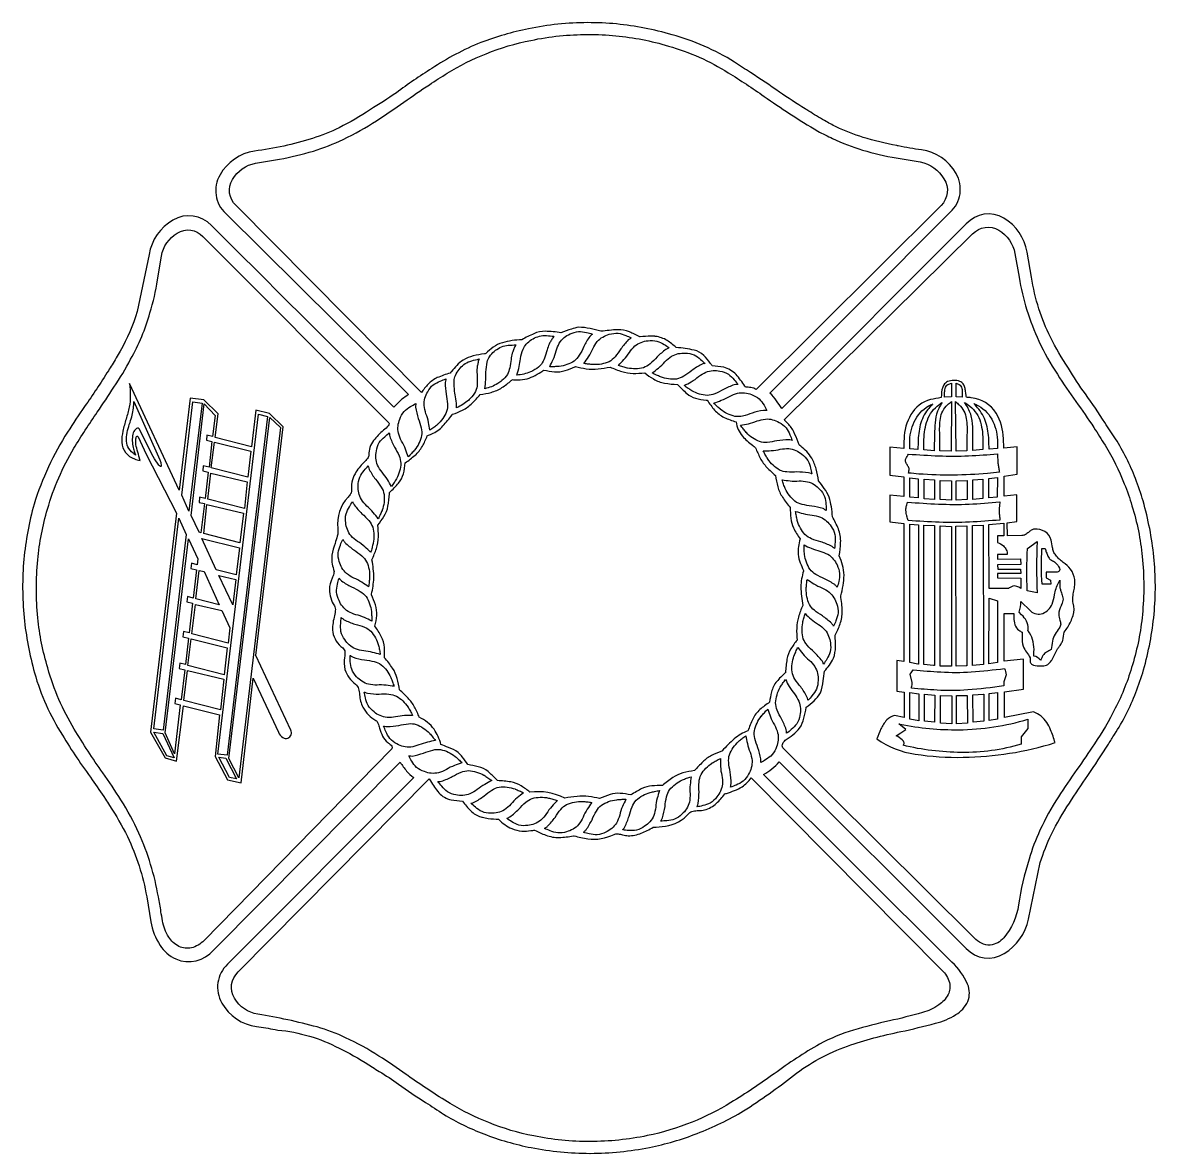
# Model space of a CAD drawing. Extents: x -4 to 118, y -79 to 10.
# Drawn here: x 82.73 to 90.26, y 1.9 to 9.43 of the extents above; entities that cross this region are included whole.
import ezdxf

# ---------------------------------------------------------------- set-up
doc = ezdxf.new("R2010")
doc.units = 0
doc.header["$MEASUREMENT"] = 0

msp = doc.modelspace()

# ---------------------------------------------------------------- linework, layer by layer
for points in [[(90.2551, 5.8725, 0.042597), (90.1837, 6.2441, 0.014096), (90.1335, 6.3924, 0.045579), (90.0007, 6.6579, -0.004749), (89.9297, 6.7649, 0.01419), (89.7997, 6.9556, -0.024823), (89.6862, 7.1281, -0.028577), (89.5665, 7.3334, -0.037816), (89.4908, 7.522, -0.035764), (89.44, 7.7335), (89.412, 7.8991, 0.220577), (89.2572, 8.1258, 0.362623), (89.007, 8.0864), (87.7806, 6.8588, 0.016479), (87.7452, 6.9103, 0.04397), (87.7012, 6.9618), (88.9009, 8.1646, 0.351321), (88.939, 8.4231, 0.236036), (88.7086, 8.5796, -0.022094), (88.5546, 8.606, 0.000427), (88.5442, 8.6081, -0.031333), (88.3209, 8.6627, -0.035832), (88.1416, 8.7328, -0.019479), (88.0647, 8.7738, -0.009465), (87.9588, 8.8376, 0.000484), (87.9357, 8.8519, -0.010133), (87.7639, 8.9642, 0.013486), (87.5723, 9.0933, -0.002889), (87.4642, 9.1639, 0.071208), (87.0493, 9.3457, 0.045972), (86.6802, 9.417, 0.024882), (86.4885, 9.4257, 0.049917), (86.094, 9.3848, 0.040859), (85.7776, 9.2936, 0.049413), (85.4513, 9.1205, 0.022548), (85.2156, 8.9599, -0.012992), (85.0425, 8.847, -0.029732), (84.8359, 8.7272, -0.034577), (84.6573, 8.6553, -0.043459), (84.2715, 8.5715, 0.229229), (84.0422, 8.413, 0.355261), (84.0804, 8.1559), (85.2962, 6.9519, 0.023884), (85.2522, 6.9203, 0.05731), (85.1996, 6.8674, 0.000248), (83.9849, 8.0759, 0.000007), (83.9849, 8.0759, 0.355559), (83.7288, 8.1119, 0.223327), (83.5699, 7.8836), (83.4917, 7.504, -0.053608), (83.3776, 7.2403, -0.007791), (83.3237, 7.1504, 0.00144), (83.2994, 7.1107, -0.013263), (83.1417, 6.8723, 0.011087), (83.0283, 6.7025, 0.067138), (82.8056, 6.223, 0.044685), (82.7374, 5.8564, 0.045607), (82.7387, 5.4687, 0.04237), (82.8081, 5.1009, 0.073549), (82.9936, 4.6865, 0.022689), (83.1927, 4.3894, -0.00984), (83.2794, 4.2609, 0.001342), (83.3075, 4.2181, -0.028326), (83.426, 4.0116, -0.069607), (83.5544, 3.6115), (83.5829, 3.4452, 0.108153), (83.6434, 3.2878, 0.137384), (83.7474, 3.1972, 0.327737), (83.9998, 3.2566), (85.241, 4.506, -0.000002), (85.2414, 4.5055, 0.026919), (85.2831, 4.4475, 0.105984), (85.3328, 4.4055), (84.0928, 3.163, 0.352534), (84.0548, 2.9042, 0.235497), (84.2857, 2.7474, -0.017182), (84.4096, 2.7276, 0.001813), (84.4265, 2.7244, -0.098207), (84.835, 2.6038, 0.000313), (84.8527, 2.5954, -0.025358), (85.0568, 2.4769, 0.001517), (85.1013, 2.449, -0.021935), (85.2299, 2.364, 0.012614), (85.4092, 2.2436, -0.004762), (85.5301, 2.1643, 0.04539), (85.7968, 2.034, 0.044404), (86.1132, 1.9422, 0.045408), (86.5034, 1.9043), (86.5059, 1.9043, 0.045728), (86.8998, 1.9434, 0.042459), (87.2167, 2.0365, 0.044468), (87.526, 2.1871, 0.025011), (87.8575, 2.4229, -0.076906), (88.2167, 2.618, -0.032407), (88.5718, 2.714, 0.01235), (88.8023, 2.7697, 0.075177), (88.9386, 2.8272, 0.15159), (89.0172, 2.9135, 0.196521), (89.0158, 3.0296, 0.105909), (88.9121, 3.176), (87.659, 4.4247, 0.081623), (87.7626, 4.5084), (89.0064, 3.2678, 0.365384), (89.2594, 3.2341, 0.205535), (89.4214, 3.4613), (89.4995, 3.8385, -0.033468), (89.5733, 4.0283, -0.026495), (89.693, 4.2336, -0.006751), (89.8155, 4.4183, 0.007155), (89.9536, 4.6269, -0.005449), (89.9932, 4.6909, 0.024942), (90.0714, 4.8248, 0.041649), (90.1868, 5.1201, 0.044214), (90.2563, 5.491, 0.048769)], [(84.1493, 8.2093, -0.356044), (84.1251, 8.3825, -0.220052), (84.2793, 8.4908), (84.4377, 8.5181, 0.033235), (84.6631, 8.5715, 0.034512), (84.8623, 8.6492, 0.035137), (85.0832, 8.7735, 0.0145), (85.2654, 8.8968, -0.011267), (85.4351, 9.0132, -0.009091), (85.5544, 9.0892, -0.046741), (85.8127, 9.2186, -0.050424), (86.1101, 9.3078, -0.024057), (86.3009, 9.3379, -0.025169), (86.4876, 9.347), (86.4905, 9.347, -0.027619), (86.6767, 9.3379, -0.051043), (87.0253, 9.2703, -0.0699), (87.4238, 9.0927, -0.01438), (87.6618, 8.9355, 0.007373), (87.8331, 8.8201, 0.018946), (88.0193, 8.7049, 0.020227), (88.1181, 8.6549, 0.036453), (88.3173, 8.5782, 0.035281), (88.5416, 8.5255), (88.7, 8.4989, -0.215447), (88.8589, 8.3868, -0.360864), (88.839, 8.2092), (87.61, 6.9864, 0.069418), (87.5746, 6.9982, 0.044477), (87.5385, 7.0006, -0.0005), (87.5331, 7.0086, 0.046166), (87.4752, 7.0845, 0.146684), (87.3931, 7.133, 0.02921), (87.3171, 7.1432, -0.00472), (87.3042, 7.1605, 0.04945), (87.2602, 7.2127, 0.13032), (87.1961, 7.247, 0.041365), (87.0781, 7.2641, 0.044851), (87.0161, 7.3116, 0.11284), (86.9401, 7.3385, -0.01355), (86.9341, 7.3393, 0.048442), (86.9078, 7.3409, 0.023741), (86.8374, 7.335, -0.00005), (86.8347, 7.3363, 0.030542), (86.7655, 7.3683, 0.089142), (86.688, 7.3833, 0.019322), (86.5768, 7.3725, 0.021244), (86.5039, 7.3905, 0.046695), (86.428, 7.3998, 0.042532), (86.3797, 7.3871, 0.011947), (86.3105, 7.3634, 0.041642), (86.2066, 7.3725, 0.103218), (86.1306, 7.3567, 0.024963), (86.0505, 7.3168, 0.06367), (85.9205, 7.2959, 0.081464), (85.8604, 7.2668, 0.046182), (85.8109, 7.2243, -0.000429), (85.8011, 7.2228, 0.024884), (85.7275, 7.2088, 0.078703), (85.6599, 7.1807, 0.057847), (85.6177, 7.1459, 0.020126), (85.582, 7.1056, -0.001472), (85.5725, 7.0943, 0.029868), (85.4879, 7.0643, 0.111107), (85.4266, 7.0199, 0.02576), (85.3818, 6.9655)], [(90.1787, 5.4881, -0.049913), (90.113, 5.1543, -0.046385), (89.9987, 4.8648, -0.036321), (89.8592, 4.6286, -0.011067), (89.7429, 4.4576, 0.014504), (89.6196, 4.2749, 0.037697), (89.4975, 4.0535, 0.036848), (89.4249, 3.8611, 0.039662), (89.3551, 3.5574, -0.140525), (89.2564, 3.3382, -0.18883), (89.1665, 3.2892, -0.222051), (89.0593, 3.3382), (87.7867, 4.6008), (87.7867, 4.6008, -0.156968), (87.7825, 4.6148, -0.115829), (87.7864, 4.6309, -0.090432), (87.8025, 4.6519, -0.000005), (87.8032, 4.6524, 0.021253), (87.8541, 4.6888, 0.063713), (87.8984, 4.7336, 0.081668), (87.9273, 4.799, 0.02648), (87.9417, 4.8699, -0.000014), (87.942, 4.8716, 0.033998), (87.9946, 4.9149, 0.07486), (88.0363, 4.9681, 0.060697), (88.0553, 5.0476, 0.017283), (88.063, 5.1117, 0.025698), (88.0964, 5.1512, 0.061342), (88.1237, 5.198, 0.083155), (88.1373, 5.2737, 0.028843), (88.134, 5.3507, 0.038929), (88.1677, 5.4261, 0.083035), (88.1822, 5.5108, 0.024742), (88.1715, 5.6136, 0.069191), (88.1942, 5.7504, 0.056575), (88.1836, 5.8167, 0.02659), (88.1624, 5.8792, 0.035614), (88.1713, 5.9678, 0.109278), (88.1561, 6.0581, 0.030235), (88.1164, 6.1392, 0.06403), (88.0947, 6.2687, 0.063725), (88.0623, 6.3278, 0.02666), (88.0239, 6.3777, 0.025885), (88.0078, 6.4576, 0.071271), (87.9789, 6.5281, 0.06938), (87.9459, 6.5721, 0.023633), (87.9058, 6.6086, -0.001859), (87.8944, 6.6184, 0.026551), (87.8668, 6.6868, -0.003747), (87.8572, 6.7086, 0.064807), (87.8374, 6.7388, 0.018715), (87.8137, 6.7649, -0.017151), (87.801, 6.7787, -0.053796), (87.7978, 6.7832, -0.305018), (87.7976, 6.7858), (89.0496, 8.0212, -0.356406), (89.2229, 8.0451, -0.21939), (89.3312, 7.8906), (89.3584, 7.7322, 0.036001), (89.4101, 7.5142, 0.036477), (89.4908, 7.3076, 0.043675), (89.6139, 7.0867, 0.022111), (89.7365, 6.9056, -0.012206), (89.8558, 6.7319, -0.011352), (89.9301, 6.615, -0.043011), (90.0585, 6.3584, -0.025457), (90.1096, 6.2119, -0.052253), (90.1777, 5.8736, -0.050704)], [(85.1793, 4.5882), (83.9359, 3.3209, -0.146), (83.8518, 3.2711, -0.169947), (83.7691, 3.2809, -0.135932), (83.7007, 3.3433, -0.100635), (83.6594, 3.4512, -0.007392), (83.6494, 3.5118, 0.012902), (83.6323, 3.61, 0.061973), (83.5028, 4.0343, 0.039331), (83.3831, 4.2551, 0.016412), (83.2621, 4.4363, -0.020296), (83.0726, 4.7266, -0.0686), (82.8966, 5.1329, -0.050572), (82.8301, 5.4666, -0.049109), (82.8301, 5.8524, -0.049639), (82.8948, 6.1905, -0.065512), (83.0697, 6.5943, -0.013684), (83.2257, 6.8345, 0.006211), (83.3364, 7.0013, 0.029419), (83.4477, 7.1874, 0.062113), (83.576, 7.4957, 0.036051), (83.6271, 7.714), (83.6527, 7.8722, -0.218548), (83.758, 8.0263, -0.363425), (83.9286, 8.0031), (85.1662, 6.7643, -0.2763), (85.1684, 6.7556, -0.105536), (85.1619, 6.7444, -0.035214), (85.1308, 6.7145, 0.053339), (85.0637, 6.6454, 0.183762), (85.0327, 6.5503, -0.117257), (85.0306, 6.5392, -0.059253), (85.0235, 6.5272, -0.029822), (84.9987, 6.4993, 0.06637), (84.9403, 6.4253, 0.156066), (84.917, 6.3096, -0.109151), (84.9158, 6.3012, -0.056463), (84.9111, 6.292, -0.028437), (84.894, 6.2696, 0.223839), (84.8267, 6.0621, -0.078128), (84.8224, 6.0108, -0.026767), (84.8073, 5.9617, 0.05463), (84.7868, 5.8841, 0.11967), (84.7983, 5.7892, -0.145697), (84.7991, 5.7609, -0.039577), (84.7883, 5.7297, 0.093708), (84.7696, 5.6558, 0.147603), (84.8034, 5.5466, -0.157475), (84.8094, 5.5133, -0.034603), (84.8017, 5.4703, 0.092297), (84.7925, 5.3721, 0.200601), (84.859, 5.2662, -0.217769), (84.873, 5.24, -0.054312), (84.8711, 5.2033, 0.099822), (84.8734, 5.1222, 0.163138), (84.9443, 5.0243, -0.148097), (84.9634, 4.9942, -0.042251), (84.9708, 4.9543, 0.087358), (84.9923, 4.872, 0.142879), (85.0794, 4.7836, -0.105517), (85.0867, 4.7764, -0.049826), (85.0929, 4.7649, -0.025764), (85.1039, 4.733, 0.037881), (85.1233, 4.6804, 0.128027), (85.1582, 4.6366, -0.018771), (85.1753, 4.624, -0.085156), (85.1856, 4.6129, -0.203397), (85.1875, 4.6016, -0.127343)], [(86.2319, 7.2879, 0.035967), (86.2188, 7.2487, -0.023499), (86.2012, 7.1948, -0.07936), (86.1801, 7.153, -0.082677), (86.1377, 7.1176, -0.033163), (86.107, 7.1023, -0.083675), (86.0167, 7.0813, 0.04022), (86.0322, 7.1392, 0.01515), (86.0406, 7.1897, -0.035568), (86.0588, 7.2544, -0.084729), (86.0798, 7.2873, -0.058941), (86.1155, 7.3174, -0.067521), (86.1564, 7.3367, -0.091246), (86.2012, 7.3442, -0.02656), (86.2522, 7.3408, 0.001039), (86.2642, 7.3395, 0.032866), (86.2503, 7.3202, 0.012632), (86.2371, 7.2973, -0.000803)], [(86.5018, 7.3377, 0.03045), (86.4621, 7.2712, -0.038832), (86.4324, 7.213, -0.092908), (86.3985, 7.1747, -0.114888), (86.298, 7.139, 0.000104), (86.297, 7.1389, -0.005302), (86.2675, 7.1371, -0.027697), (86.2356, 7.1367, 0.017467), (86.2583, 7.1849, 0.053894), (86.2776, 7.2417, -0.053875), (86.2997, 7.2941, -0.0889), (86.3315, 7.3303, -0.070881), (86.3713, 7.3547, -0.09815), (86.4282, 7.371, -0.065616), (86.4808, 7.3644, -0.028664), (86.5194, 7.3541, -0.000338), (86.5157, 7.3507, 0.015499)], [(86.7585, 7.3151, 0.030417), (86.7087, 7.2558, -0.038836), (86.6703, 7.2029, -0.092909), (86.6307, 7.1705, -0.114888), (86.5258, 7.1511, 0.000109), (86.5248, 7.1512, -0.005302), (86.4954, 7.154, -0.027703), (86.4638, 7.1587, 0.01747), (86.4939, 7.2028, 0.053895), (86.5219, 7.2558, -0.053863), (86.5519, 7.304, -0.088921), (86.5891, 7.3347, -0.070874), (86.6322, 7.3525, -0.098138), (86.691, 7.3597, -0.06562), (86.7419, 7.3448, -0.028595), (86.7784, 7.3286, -0.000339), (86.7742, 7.3258, 0.015481)], [(87.0086, 7.2526, 0.030407), (86.9499, 7.2021, -0.038834), (86.9035, 7.1561, -0.092903), (86.8592, 7.1305, -0.114885), (86.7526, 7.1282, 0.000083), (86.7517, 7.1284, -0.005307), (86.7232, 7.1359, -0.027696), (86.6926, 7.1457, 0.017431), (86.7293, 7.1843, 0.053866), (86.7655, 7.2322, -0.053889), (86.803, 7.2749, -0.088896), (86.8446, 7.2992, -0.0709), (86.89, 7.3099, -0.098147), (86.9492, 7.3075, -0.065631), (86.997, 7.2846, -0.028618), (87.0305, 7.2627, -0.000334), (87.0258, 7.2607, 0.015432)], [(85.8111, 7.1016, -0.035561), (85.8197, 7.1682, -0.084741), (85.8357, 7.2038, -0.058942), (85.8667, 7.2388, -0.067502), (85.9043, 7.2639, -0.091241), (85.9475, 7.2778, -0.026562), (85.9985, 7.2818, 0.001041), (86.0106, 7.2824, 0.032869), (85.9996, 7.2612, 0.012631), (85.9899, 7.2366, -0.000798), (85.9861, 7.2265, 0.035976), (85.9789, 7.1859, -0.02353), (85.9693, 7.13, -0.079374), (85.9545, 7.0855, -0.082678), (85.9177, 7.0444, -0.03313), (85.8896, 7.0247, -0.083669), (85.8033, 6.9908, 0.040232), (85.8102, 7.0504, 0.015153)], [(85.7525, 7.088, -0.02353), (85.7534, 7.0312, -0.079362), (85.747, 6.9848, -0.082679), (85.7183, 6.9376, -0.033157), (85.6943, 6.9131, -0.083661), (85.6157, 6.864, 0.040219), (85.6115, 6.9238, 0.01515), (85.6031, 6.9743, -0.035545), (85.5993, 7.0414, -0.084696), (85.6084, 7.0793, -0.058917), (85.6325, 7.1194, -0.067502), (85.6649, 7.151, -0.091243), (85.7048, 7.1726, -0.026559), (85.7542, 7.1859, 0.001041), (85.766, 7.1886, 0.032873), (85.7591, 7.1658, 0.012636), (85.7541, 7.1399, -0.000808), (85.7521, 7.1293, 0.035942)], [(87.2459, 7.1524, 0.030434), (87.1802, 7.1116, -0.038827), (87.1271, 7.0734, -0.092918), (87.0794, 7.055, -0.114876), (86.9737, 7.0692, 0.000117), (86.9727, 7.0697, -0.00529), (86.9456, 7.0816, -0.027653), (86.9172, 7.0959, 0.017435), (86.9595, 7.1283, 0.053911), (87.0027, 7.1699, -0.053862), (87.0463, 7.2064, -0.088894), (87.0912, 7.2239, -0.07088), (87.1377, 7.2274, -0.098139), (87.1958, 7.2158, -0.065624), (87.2395, 7.1857, -0.028623), (87.2691, 7.1589, -0.00034), (87.2642, 7.1576, 0.01553)], [(87.5546, 4.7139, 0.102386), (87.4638, 4.6617, 0.037084), (87.3832, 4.5817, -0.000036), (87.3807, 4.5807, 0.027988), (87.3131, 4.5514, 0.086062), (87.2543, 4.5079, 0.022729), (87.1999, 4.4501), (87.1998, 4.45, 0.035877), (87.1217, 4.4347, 0.082374), (87.0551, 4.4045, 0.017442), (86.9852, 4.3512, 0.028482), (86.9161, 4.3482, 0.082386), (86.8496, 4.3307, 0.027468), (86.7763, 4.2882, 0.037625), (86.7047, 4.2988, 0.100377), (86.6378, 4.2916, 0.032087), (86.5668, 4.2643, 0.026057), (86.4948, 4.2777, 0.057926), (86.4175, 4.2791, 0.023122), (86.3352, 4.2672, 0.151973), (86.1042, 4.3069, 0.033899), (86.046, 4.348, 0.083669), (85.9776, 4.375, 0.020203), (85.8879, 4.3841, -0.000968), (85.8797, 4.3926, 0.036116), (85.8256, 4.4436, 0.11479), (85.7596, 4.4761, 0.027223), (85.6903, 4.4903, 0.020121), (85.6542, 4.541, 0.051336), (85.6261, 4.5708, 0.084887), (85.5613, 4.6043, -0.009532), (85.512, 4.6246, 0.084504), (85.4668, 4.7254, 0.12591), (85.3679, 4.8048, 0.034311), (85.3368, 4.8734, 0.070289), (85.2929, 4.9331, 0.019309), (85.2362, 4.987, 0.031216), (85.2206, 5.0641, 0.083436), (85.1902, 5.1318, 0.027147), (85.1368, 5.2016, 0.00642), (85.1357, 5.2686, 0.103131), (85.1146, 5.3429, 0.036531), (85.0727, 5.4116, 0.031357), (85.0852, 5.482, 0.081737), (85.076, 5.553, 0.042325), (85.0494, 5.6206, -0.000058), (85.0502, 5.6245, 0.039701), (85.0659, 5.7301, 0.045385), (85.0528, 5.8527, -0.000001), (85.0529, 5.8531, 0.026904), (85.0828, 5.9268, 0.07916), (85.0965, 6.0066, 0.016727), (85.0925, 6.0832, 0.025494), (85.1323, 6.1406, 0.103872), (85.1597, 6.2104, 0.029652), (85.169, 6.291, -0.000434), (85.1697, 6.3012, 0.035004), (85.2294, 6.3631, 0.116607), (85.2621, 6.4249, 0.047409), (85.2748, 6.4982, 0.029236), (85.3395, 6.5476, 0.089892), (85.3884, 6.6078, 0.036351), (85.4207, 6.6782, 0.014628), (85.4508, 6.6901, 0.104996), (85.5251, 6.7429, 0.030256), (85.5859, 6.8163, -0.00011), (85.5893, 6.8207, 0.030992), (85.6557, 6.8479, 0.071198), (85.72, 6.894, 0.028074), (85.7732, 6.9512, 0.027167), (85.8459, 6.9666, 0.086256), (85.9182, 6.9984, 0.030009), (85.98, 7.0456, -0.000358), (85.9867, 7.0511, 0.026173), (86.0223, 7.05, 0.058244), (86.0849, 7.0574, 0.061113), (86.1398, 7.0793, 0.021202), (86.1896, 7.1095, -0.000444), (86.1967, 7.1142, 0.027282), (86.2671, 7.1034, 0.096109), (86.3386, 7.1112, 0.032865), (86.4021, 7.1357, -0.000172), (86.4062, 7.1374, 0.016686), (86.4789, 7.1238, 0.057478), (86.5587, 7.1228, 0.025211), (86.6372, 7.1346, 0.023346), (86.7156, 7.1045, 0.068683), (86.7904, 7.093, 0.030755), (86.8677, 7.096, 0.021721), (86.9256, 7.0557, 0.098369), (87.0004, 7.0275, 0.036946), (87.0857, 7.0194, 0.03129), (87.1482, 6.9592, 0.117327), (87.2067, 6.9279, 0.035206), (87.2769, 6.9147, -0.000238), (87.2833, 6.9138, 0.025965), (87.3327, 6.8485, 0.103543), (87.3969, 6.7997, 0.037777), (87.4752, 6.7696, 0.1327), (87.5178, 6.6749, 0.058072), (87.5842, 6.6149, -0.005919), (87.6057, 6.5981, 0.025219), (87.6358, 6.5289, 0.067899), (87.681, 6.4668, 0.023929), (87.7369, 6.4142, 0.032535), (87.7528, 6.3388, 0.075674), (87.784, 6.2694, 0.024635), (87.8357, 6.2002, 0.024825), (87.8398, 6.129, 0.077734), (87.8567, 6.0651, 0.028777), (87.9009, 5.9913, 0.062178), (87.8879, 5.8885, 0.066725), (87.9027, 5.8327, 0.01997), (87.9242, 5.7823, -0.000129), (87.9231, 5.7777, 0.015249), (87.9118, 5.7265, 0.044451), (87.9066, 5.6733, 0.036268), (87.9191, 5.5496, 0.024665), (87.8902, 5.4718, 0.066295), (87.8789, 5.398, 0.03029), (87.8816, 5.3191, 0.036259), (87.8406, 5.26, 0.081692), (87.8141, 5.1919, 0.024304), (87.8039, 5.1017, -0.000136), (87.8006, 5.0986, 0.037078), (87.7461, 5.043, 0.118802), (87.7113, 4.9739, 0.0382), (87.6988, 4.9053, 0.03488), (87.6341, 4.8561, 0.10239), (87.5864, 4.7934, 0.026828)], [(87.4638, 7.0165, 0.030443), (87.3925, 6.9864, -0.038838), (87.3341, 6.9569, -0.092907), (87.2842, 6.9461, -0.114896), (87.1819, 6.9766, 0.000091), (87.1811, 6.9772, -0.005303), (87.1563, 6.9931, -0.027689), (87.1303, 7.0117, 0.017452), (87.1771, 7.0372, 0.053911), (87.2262, 7.0716, -0.053861), (87.275, 7.1008, -0.088897), (87.3221, 7.1112, -0.070857), (87.3685, 7.1074, -0.098136), (87.4241, 7.0869, -0.065618), (87.4626, 7.0504, -0.028643), (87.4877, 7.0193, -0.000332), (87.4827, 7.0188, 0.015524)], [(84.2816, 5.2165), (84.4626, 6.7365), (84.3714, 6.8258), (84.2816, 6.8479), (84.2522, 6.6036), (84.0092, 6.6668), (84.03, 6.8238), (83.9349, 6.9163), (83.8431, 6.928), (83.7714, 6.3169), (83.4391, 7.0245, -0.036749), (83.445, 6.9437), (83.445, 6.943, -0.068159), (83.4381, 6.8687, -0.01854), (83.4171, 6.7889, 0.018557), (83.3961, 6.709, 0.068117), (83.3891, 6.6345, 0.31582), (83.4743, 6.5241, 0.036186), (83.5101, 6.5124), (83.5031, 6.543, -0.020076), (83.488, 6.5943, -0.058664), (83.4813, 6.6466, -0.084559), (83.4852, 6.669, -0.208264), (83.4905, 6.6754, -0.200833), (83.4941, 6.6751, -0.103972), (83.4984, 6.6713), (83.5509, 6.5554), (83.7538, 6.1625), (83.5798, 4.707), (83.6763, 4.5344), (83.7525, 4.5142), (83.7994, 4.881), (84.0398, 4.8223), (84.0098, 4.5435), (84.0926, 4.3897), (84.1825, 4.3695), (84.2633, 5.0647), (84.4308, 4.7051, 0.16273), (84.4608, 4.6699, 0.208506), (84.4928, 4.6664, 0.462994), (84.5135, 4.7201)], [(85.5464, 6.9546, -0.03884), (85.5557, 6.8899, -0.092905), (85.55, 6.8391, -0.114884), (85.4884, 6.752, 0.000106), (85.4876, 6.7513, -0.005301), (85.4646, 6.7329, -0.027694), (85.4387, 6.7142, 0.017443), (85.4295, 6.7667, 0.053943), (85.4126, 6.8243, -0.053863), (85.4004, 6.8798, -0.088903), (85.4056, 6.9277, -0.070839), (85.4241, 6.9705, -0.098149), (85.4612, 7.0167, -0.065624), (85.508, 7.0416, -0.028624), (85.5455, 7.0554, -0.000317), (85.5444, 7.0506, 0.015473), (85.5406, 7.0318, 0.030445)], [(89.7291, 5.7212, 0.135339), (89.7, 5.7904, 0.05878), (89.6523, 5.835, -0.017947), (89.6254, 5.8574, -0.053261), (89.6019, 5.8836, -0.06541), (89.5875, 5.9085, -0.045313), (89.5813, 5.9342, 0.016081), (89.5709, 5.9833, 0.199724), (89.53, 6.0401, 0.163879), (89.4608, 6.0564, 0.114431), (89.4395, 6.0489, 0.035477), (89.4207, 6.035, -0.041272), (89.4005, 6.0203, -0.132785), (89.3773, 6.0136), (89.2806, 6.0129), (89.2799, 6.0993), (89.3435, 6.1081), (89.3435, 6.2846), (89.2585, 6.2765), (89.2585, 6.4079), (89.3464, 6.4212), (89.3456, 6.6044), (89.2578, 6.5955, -0.020222), (89.2557, 6.6339, 0.006556), (89.2548, 6.6583, 0.122214), (89.2061, 6.8289, 0.220172), (89.0407, 6.9308, 0.009898), (89.0082, 6.9337, -0.042345), (89.0065, 6.9458, 0.04345), (89.0052, 6.9544, -0.010594), (89.0024, 6.9719, 0.028195), (88.9972, 6.9994, 0.096248), (88.9864, 7.023, 0.140228), (88.9642, 7.0397, 0.095249), (88.9247, 7.046, 0.11339), (88.8822, 7.0376, 0.139183), (88.8573, 7.0157, 0.131173), (88.8413, 6.95), (88.8405, 6.9315, 0.020243), (88.7696, 6.9182, 0.200515), (88.6389, 6.8191, 0.127448), (88.5931, 6.6568, 0.008329), (88.5924, 6.594), (88.4978, 6.6029), (88.4986, 6.4146), (88.5909, 6.405), (88.5909, 6.2735), (88.4986, 6.2817), (88.4986, 6.1059), (88.5909, 6.0941), (88.5909, 5.1754), (88.5444, 5.1821), (88.5444, 4.9797), (88.5931, 4.9723), (88.5931, 4.8025), (88.5304, 4.818, 0.138904), (88.4783, 4.7872, 0.074518), (88.4389, 4.7272, 0.033097), (88.413, 4.6615, 0.124283), (88.6673, 4.56, 0.042262), (88.9867, 4.5389, 0.072782), (89.5974, 4.6363, 0.033553), (89.5679, 4.722, 0.134548), (89.505, 4.8117, 0.09108), (89.4534, 4.8402), (89.2607, 4.804), (89.2607, 4.9746), (89.3884, 4.993), (89.3884, 5.1924), (89.2592, 5.1776), (89.2595, 5.4959), (89.3233, 5.4959, 0.002667), (89.3234, 5.4809, -0.00262), (89.3235, 5.4671, 0.084936), (89.3305, 5.4211, 0.158416), (89.3575, 5.3844, 0.03846), (89.3789, 5.3711, -0.002119), (89.3788, 5.3453, 0.005298), (89.3788, 5.3421, 0.048329), (89.3788, 5.3416, 0.46786), (89.3789, 5.3416, 0.096661), (89.3864, 5.2774, 0.071859), (89.4086, 5.2382, -0.042405), (89.4313, 5.2013, -0.094476), (89.4326, 5.1942, -0.038103), (89.4319, 5.1879, 0.038401), (89.4313, 5.1821, 0.184692), (89.4379, 5.1625, 0.134052), (89.4549, 5.1519, 0.0774), (89.502, 5.1466), (89.502, 5.1466, 0.023851), (89.5225, 5.1472, 0.079344), (89.5401, 5.1515, 0.09039), (89.557, 5.1631, 0.053973), (89.5753, 5.1858, 0.044268), (89.6026, 5.2389, -0.049789), (89.6122, 5.2568, -0.016254), (89.6242, 5.2735, 0.024606), (89.6385, 5.2939, 0.07569), (89.6484, 5.3165, 0.032647), (89.6587, 5.3719, 0.027344), (89.6817, 5.4051, 0.071024), (89.7172, 5.4812, 0.137282), (89.7191, 5.5639, -0.088238), (89.7162, 5.6045, -0.027575), (89.7229, 5.6463, 0.02102), (89.7292, 5.6837, 0.064955)], [(88.8631, 6.9558, 0.000322), (88.8631, 6.9582, -0.060762), (88.8658, 6.9925, -0.227812), (88.8852, 7.0185, -0.05724), (88.9089, 7.0281), (88.9089, 6.9366), (88.8631, 6.9344)], [(88.9392, 7.0281, -0.032978), (88.9598, 7.0185, -0.217485), (88.978, 6.9929, -0.059301), (88.9805, 6.9597, 0.000876), (88.9805, 6.9558), (88.9805, 6.9558, -0.025836), (88.9798, 6.9344), (88.9392, 6.9366)], [(87.5325, 6.963, -0.070881), (87.5778, 6.9517, -0.098141), (87.6293, 6.9225, -0.065631), (87.6614, 6.8803, -0.028629), (87.6811, 6.8455, -0.000325), (87.6761, 6.8458, 0.015566), (87.657, 6.8466, 0.030438), (87.5818, 6.8284, -0.038837), (87.5194, 6.8088, -0.092897), (87.4683, 6.8063, -0.114873), (87.3724, 6.853, 0.000109), (87.3716, 6.8537, -0.0053), (87.3497, 6.8735, -0.027695), (87.3271, 6.896, 0.017425), (87.3775, 6.9136, 0.053881), (87.4315, 6.9395, -0.053865), (87.4844, 6.9604, -0.088906)], [(83.5975, 6.5397), (83.5043, 6.7238, 0.35802), (83.4931, 6.729, 0.137587), (83.4798, 6.7202, 0.133225), (83.462, 6.6881, 0.096858), (83.4636, 6.5993, 0.026825), (83.4742, 6.5676, -0.010966), (83.4809, 6.5487, -0.008226), (83.472, 6.5559, 0.006683), (83.464, 6.5624, -0.251776), (83.4192, 6.6565, -0.070524), (83.4435, 6.7669, 0.012331), (83.4579, 6.815, 0.04186), (83.4666, 6.8614, 0.022266), (83.4685, 6.9057), (83.6425, 6.5168, -0.043471), (83.6493, 6.4942, -0.135182), (83.65, 6.4749, -0.46358), (83.6453, 6.4738, -0.096263), (83.6357, 6.4823, -0.040906)], [(85.2268, 6.743, -0.070879), (85.2381, 6.7883, -0.098138), (85.2674, 6.8398, -0.065626), (85.3096, 6.8718, -0.028582), (85.3444, 6.8915, -0.000349), (85.3441, 6.8864, 0.015529), (85.3433, 6.8675, 0.030444), (85.3614, 6.7922, -0.038826), (85.381, 6.7298, -0.092909), (85.3835, 6.6788, -0.114889), (85.3368, 6.5829, 0.000093), (85.3361, 6.5822, -0.005304), (85.3163, 6.5603, -0.027694), (85.2937, 6.5376, 0.017463), (85.2762, 6.5879, 0.053916), (85.2503, 6.642, -0.053877), (85.2294, 6.6949, -0.088917)], [(88.6307, 6.6293, -0.109588), (88.6605, 6.7703, -0.153976), (88.7555, 6.8759, -0.030376), (88.7842, 6.89, -0.002498), (88.7734, 6.8778, 0.010918), (88.7518, 6.853, 0.109722), (88.7013, 6.7502, 0.056), (88.6868, 6.6352), (88.6853, 6.5857), (88.6307, 6.5901)], [(88.8135, 6.8742, 0.000004), (88.8142, 6.8747, -0.01002), (88.8467, 6.9, 0.016283), (88.8238, 6.8586, 0.087656), (88.8015, 6.7843, 0.028217), (88.7968, 6.706, -0.000676), (88.7965, 6.694), (88.7936, 6.5781), (88.7256, 6.5847), (88.7256, 6.6364, -0.075594), (88.7429, 6.7667, -0.151337)], [(88.8828, 6.8839, -0.023306), (88.9086, 6.9046), (88.9071, 6.5745), (88.8318, 6.5767), (88.8318, 6.6454, 0.007226), (88.831, 6.6852, -0.050918), (88.8351, 6.7925, -0.17102)], [(88.9598, 6.8832, -0.170317), (89.0074, 6.7917, -0.050727), (89.0115, 6.6845, 0.006958), (89.0108, 6.6454), (89.0108, 6.5767), (88.9392, 6.5745), (88.9355, 6.9046, -0.012666), (88.9598, 6.8833)], [(89.0305, 6.874, -0.162608), (89.1015, 6.7675, -0.072838), (89.1177, 6.637), (89.1177, 6.5853), (89.0512, 6.5787), (89.0505, 6.6946, 0.033195), (89.046, 6.7793, 0.097467), (89.0202, 6.8592, 0.015331), (88.9951, 6.8999, -0.009701)], [(89.0877, 6.8769, -0.161049), (89.1846, 6.7726, -0.110614), (89.2147, 6.6311), (89.2147, 6.5919), (89.1594, 6.5875), (89.1579, 6.637, 0.060358), (89.1419, 6.7521, 0.10542), (89.0899, 6.8548, 0.008128), (89.0582, 6.8917, -0.022928)], [(87.7186, 6.7846, -0.070873), (87.7617, 6.7669, -0.098157), (87.8084, 6.7305, -0.065627), (87.8341, 6.6841, -0.02868), (87.8486, 6.6468, -0.000339), (87.8436, 6.6479, 0.015567), (87.8249, 6.6514, 0.030445), (87.7478, 6.6443, -0.03884), (87.6833, 6.6339, -0.092889), (87.6324, 6.6388, -0.114884), (87.5442, 6.6989, 0.000107), (87.5436, 6.6997, -0.0053), (87.5247, 6.7225, -0.027687), (87.5056, 6.748, 0.017483), (87.558, 6.7581, 0.053914), (87.6152, 6.776, -0.053875), (87.6705, 6.789, -0.088886)], [(85.203, 6.6024, -0.038829), (85.2335, 6.5446, -0.09291), (85.2451, 6.4948, -0.114885), (85.2164, 6.3921, 0.000099), (85.2159, 6.3912, -0.005304), (85.2003, 6.3661, -0.027704), (85.1822, 6.3398, 0.017449), (85.1559, 6.3862, 0.053928), (85.1207, 6.4347, -0.05387), (85.0906, 6.4829, -0.088896), (85.0794, 6.5298, -0.070897), (85.0824, 6.5764, -0.098151), (85.1019, 6.6323, -0.065631), (85.1377, 6.6714, -0.028663), (85.1684, 6.6971, -0.000332), (85.169, 6.6921, 0.015559), (85.1717, 6.6732, 0.030419)], [(87.9569, 6.432, 0.030405), (87.8796, 6.437, -0.038837), (87.8143, 6.4369, -0.092929), (87.7648, 6.4496, -0.114881), (87.6871, 6.5227, 0.000086), (87.6866, 6.5236, -0.005305), (87.6716, 6.5489, -0.027692), (87.6566, 6.5773, 0.01741), (87.7099, 6.5791, 0.053886), (87.7693, 6.5878, -0.053878), (87.8259, 6.592, -0.08889), (87.8727, 6.5802, -0.070829), (87.9125, 6.5559, -0.098147), (87.953, 6.5127, -0.065616), (87.9711, 6.4628, -0.028658), (87.9796, 6.4238, -0.000345), (87.9748, 6.4256, 0.015457)], [(88.6052, 6.5244, -0.068374), (88.6229, 6.5561, 0.01016), (88.8245, 6.5443, 0.023686), (89.0224, 6.5443, 0.005066), (89.2151, 6.5569, 0.011724), (89.2166, 6.5081, 0.027131), (89.2198, 6.4815, -0.006786), (89.2217, 6.4683, 0.013849), (89.2263, 6.4433, -0.000877), (89.2276, 6.4365, -0.024055), (89.1486, 6.4269, -0.040976), (88.6915, 6.4232, -0.015365), (88.6236, 6.4299, 0.020618), (88.6273, 6.4594, 0.044161), (88.6224, 6.4701, 0.013587), (88.6161, 6.4805, -0.056574), (88.605, 6.5016, -0.186705)], [(84.961, 6.3447, -0.098143), (84.972, 6.4029, -0.065628), (85.0017, 6.4469, -0.028601), (85.0282, 6.4768, -0.000346), (85.0296, 6.4718, 0.01545), (85.035, 6.4536, 0.030443), (85.0764, 6.3883, -0.038834), (85.1151, 6.3356, -0.092906), (85.134, 6.2881, -0.114876), (85.1207, 6.1822, 0.000115), (85.1203, 6.1812, -0.005303), (85.1086, 6.154, -0.027719), (85.0946, 6.1255, 0.017423), (85.0617, 6.1674, 0.053866), (85.0197, 6.2102, -0.053867), (84.9829, 6.2535, -0.088896), (84.9649, 6.2983, -0.070871)], [(88.0542, 6.1929, 0.030438), (87.9789, 6.2105, -0.038822), (87.9143, 6.2209, -0.092915), (87.8676, 6.2416, -0.114875), (87.8028, 6.3263, 0.000102), (87.8025, 6.3273, -0.005306), (87.7917, 6.3548, -0.027717), (87.7817, 6.3851, 0.017444), (87.8345, 6.3782, 0.053864), (87.8945, 6.3771, -0.053869), (87.9511, 6.3721, -0.088909), (87.9953, 6.3528, -0.070903), (88.0306, 6.3224, -0.098137), (88.0636, 6.2732, -0.065627), (88.0733, 6.221, -0.028555), (88.0753, 6.1811, -0.00033), (88.0709, 6.1836, 0.015448)], [(84.9859, 6.1594, -0.038835), (85.0322, 6.1132, -0.092919), (85.0581, 6.0691, -0.114887), (85.0612, 5.9625, 0.000112), (85.0609, 5.9615, -0.005301), (85.0535, 5.9328, -0.027703), (85.0441, 5.9024, 0.01745), (85.0052, 5.9389, 0.053876), (84.9571, 5.9747, -0.053863), (84.9141, 6.0119, -0.088912), (84.8895, 6.0533, -0.07086), (84.8785, 6.0986, -0.098134), (84.8805, 6.1578, -0.065629), (84.903, 6.2059, -0.028612), (84.9247, 6.2394, -0.000336), (84.9267, 6.2348, 0.015455), (84.9349, 6.2176, 0.030431)], [(89.2269, 6.1594, -0.004584), (89.2282, 6.1452, 0.017475), (89.2314, 6.1173, -0.010368), (89.0275, 6.1033, -0.023123), (88.8274, 6.1026, -0.008326), (88.6206, 6.1138, -0.03751), (88.6117, 6.1426, 0.004123), (88.6094, 6.1509, -0.075345), (88.6059, 6.1922, -0.053403), (88.6079, 6.2061, -0.020633), (88.6118, 6.2186, 0.037967), (88.6169, 6.237, 0.013072), (88.8222, 6.2237, 0.02294), (89.0261, 6.2229, 0.010597), (89.2299, 6.2377, -0.00721), (89.2285, 6.2196, 0.008082), (89.2269, 6.1993, 0.040047)], [(88.1342, 5.9683, -0.02864), (88.1301, 5.9285, -0.000347), (88.1262, 5.9317, 0.015555), (88.1111, 5.9434, 0.030432), (88.0393, 5.9722, -0.038836), (87.9771, 5.9925, -0.092925), (87.9341, 6.02, -0.114874), (87.8831, 6.1137, 0.000094), (87.8829, 6.1146, -0.005304), (87.8765, 6.1435, -0.027699), (87.8711, 6.175, 0.01743), (87.9223, 6.1601, 0.053879), (87.9814, 6.1499, -0.053873), (88.0366, 6.1363, -0.088875), (88.0773, 6.1104, -0.070827), (88.1076, 6.075, -0.098147), (88.1326, 6.0213, -0.065622)], [(89.2886, 5.6621), (89.1586, 5.6613), (89.1579, 6.0882), (89.2568, 6.0955), (89.2576, 6.0128), (89.2155, 6.0121), (89.214, 5.967, -0.105229), (89.2545, 5.9451, -0.10984), (89.2735, 5.9193, -0.12321), (89.279, 5.8888), (89.2155, 5.8888), (89.2155, 5.8578), (89.3684, 5.8585), (89.3691, 5.8208), (89.2155, 5.8194), (89.217, 5.7898), (89.3684, 5.7905), (89.3691, 5.7625), (89.2155, 5.7618), (89.2155, 5.7322), (89.3691, 5.7315), (89.3691, 5.6628, 0.045711), (89.3437, 5.6753, 0.103676), (89.3249, 5.6784, 0.098756), (89.3081, 5.6735, 0.028833)], [(84.9325, 5.9179, -0.038826), (84.9854, 5.8795, -0.092905), (85.0178, 5.84, -0.114885), (85.0375, 5.7351, 0.000103), (85.0374, 5.7341, -0.005298), (85.0345, 5.7047, -0.027673), (85.0299, 5.6731, 0.017433), (84.9858, 5.7031, 0.053871), (84.9327, 5.7311, -0.053874), (84.8845, 5.7611, -0.088893), (84.8537, 5.7982, -0.070899), (84.8358, 5.8413, -0.098134), (84.8286, 5.9, -0.065641), (84.8435, 5.951, -0.028666), (84.8596, 5.9875, -0.000339), (84.8624, 5.9833, 0.015483), (84.8731, 5.9676, 0.030428)], [(89.4144, 5.9275), (89.4779, 5.9733, 0.01943), (89.4779, 5.6336), (89.4129, 5.6469, -0.023653)], [(88.1485, 5.67, -0.000329), (88.1451, 5.6736, 0.015546), (88.1318, 5.6874, 0.030463), (88.0649, 5.7263, -0.03882), (88.0063, 5.7553, -0.092915), (87.9677, 5.7888, -0.114886), (87.9307, 5.8888, 0.000099), (87.9306, 5.8898, -0.005307), (87.9285, 5.9193, -0.027717), (87.9277, 5.9512, 0.017463), (87.9762, 5.9291, 0.0539), (88.0332, 5.9105, -0.053877), (88.0859, 5.889, -0.088905), (88.1224, 5.8576, -0.070867), (88.1473, 5.8181, -0.098141), (88.1643, 5.7614, -0.065619), (88.1582, 5.7087, -0.028616)], [(89.5102, 5.9273), (89.5316, 5.9273, 0.021035), (89.5397, 5.9031, -0.000001), (89.5397, 5.9029, 0.020882), (89.5499, 5.8776, 0.050352), (89.5581, 5.8631, 0.132581), (89.575, 5.8501, -0.055889), (89.5988, 5.8349, -0.126369), (89.6267, 5.7964, -0.232792), (89.626, 5.7779, -0.155754), (89.6182, 5.7721, -0.089831), (89.604, 5.77), (89.539, 5.77), (89.5397, 5.7316), (89.5671, 5.7176), (89.5704, 5.6896), (89.511, 5.6902, -0.028205)], [(84.8345, 5.7294, -0.000329), (84.8379, 5.7256, 0.015541), (84.851, 5.7117, 0.030423), (84.9174, 5.672, -0.038845), (84.9756, 5.6423, -0.092914), (85.0139, 5.6083, -0.114882), (85.0496, 5.5078, 0.000106), (85.0497, 5.5068, -0.005302), (85.0515, 5.4773, -0.027701), (85.0518, 5.4454, 0.017431), (85.0036, 5.4681, 0.053864), (84.9468, 5.4875, -0.053861), (84.8944, 5.5095, -0.088914), (84.8583, 5.5414, -0.07088), (84.8339, 5.5812, -0.098139), (84.8176, 5.6381, -0.065614), (84.8243, 5.6908, -0.028604)], [(88.0502, 5.4793, -0.038838), (87.9967, 5.5168, -0.092907), (87.9636, 5.5557, -0.114876), (87.9422, 5.6602, 0.000101), (87.9422, 5.6612, -0.005309), (87.9446, 5.6907, -0.027734), (87.9487, 5.7223, 0.017467), (87.9932, 5.6931, 0.053874), (88.0468, 5.6661, -0.053878), (88.0956, 5.6369, -0.088889), (88.1269, 5.6003, -0.07088), (88.1455, 5.5575, -0.098136), (88.1538, 5.4989, -0.065629), (88.1398, 5.4477, -0.028655), (88.1243, 5.4109, -0.000352), (88.1214, 5.4152, 0.015569), (88.1104, 5.4306, 0.030428)], [(89.6451, 5.5651, 0.021151), (89.6394, 5.5515, -0.009524), (89.6377, 5.5474, 0.120069), (89.6224, 5.49, 0.077661), (89.6298, 5.4507, -0.073735), (89.6352, 5.4244, -0.173156), (89.6252, 5.3975, 0.026025), (89.5986, 5.3583, 0.088243), (89.5809, 5.3118, 0.029721), (89.5727, 5.255, 0.020866), (89.541, 5.2387, 0.133642), (89.5174, 5.2158, 0.034832), (89.5011, 5.1841, 0.193415), (89.4568, 5.2121), (89.4576, 5.2402, 0.05746), (89.4524, 5.3059, 0.095782), (89.428, 5.3665, 0.026873), (89.4177, 5.3797, -0.000001), (89.4177, 5.3798, -0.000034), (89.4177, 5.3802, 0.035244), (89.4192, 5.3953, 0.117538), (89.4068, 5.4453, 0.085109), (89.3756, 5.4869), (89.3579, 5.5038, -0.007676), (89.358, 5.504, 0.123454), (89.3697, 5.5762), (89.4354, 5.5127, 0.304761), (89.5168, 5.4965, 0.204165), (89.5787, 5.5585, 0.045188), (89.5948, 5.6193, -0.020764), (89.6044, 5.661, -0.063018), (89.6208, 5.7002), (89.6303, 5.7165, 0.014669), (89.6296, 5.6781, 0.065096), (89.6329, 5.6556, 0.020231), (89.6402, 5.6332, -0.049127), (89.6499, 5.599, -0.157437)], [(84.8452, 5.4283, -0.028595), (84.8493, 5.468, -0.000359), (84.8533, 5.4648, 0.015507), (84.8683, 5.4532, 0.030438), (84.9402, 5.4244, -0.03883), (85.0024, 5.4043, -0.092913), (85.0455, 5.3769, -0.114887), (85.0966, 5.2833, 0.000101), (85.0969, 5.2823, -0.005306), (85.1033, 5.2534, -0.027713), (85.1087, 5.222, 0.017466), (85.0575, 5.2368, 0.053906), (84.9984, 5.2469, -0.053863), (84.9432, 5.2604, -0.088908), (84.9024, 5.2862, -0.070866), (84.8721, 5.3216, -0.098139), (84.8469, 5.3752, -0.065635)], [(87.996, 5.2381, -0.038829), (87.9492, 5.2838, -0.092902), (87.9229, 5.3276, -0.114852), (87.9187, 5.4342, 0.000102), (87.9189, 5.4352, -0.005297), (87.926, 5.4638, -0.027671), (87.9352, 5.4944, 0.017463), (87.9744, 5.4584, 0.053903), (88.0229, 5.423, -0.053873), (88.0663, 5.3863, -0.088895), (88.0913, 5.3451, -0.070858), (88.1027, 5.2999, -0.098141), (88.1014, 5.2407, -0.065606), (88.0793, 5.1924, -0.028619), (88.058, 5.1586, -0.000342), (88.0559, 5.1633, 0.015469), (88.0475, 5.1803, 0.030436)], [(84.9281, 5.2045, 0.030428), (85.0034, 5.1866, -0.038837), (85.0678, 5.1758, -0.092896), (85.1145, 5.155, -0.114883), (85.1788, 5.0699, 0.0001), (85.1792, 5.0689, -0.0053), (85.1898, 5.0414, -0.02768), (85.1998, 5.011, 0.017456), (85.1469, 5.0181, 0.053887), (85.087, 5.0195, -0.05386), (85.0304, 5.0248, -0.088895), (84.9863, 5.0443, -0.070861), (84.9511, 5.0749, -0.09815), (84.9184, 5.1242, -0.065616), (84.9089, 5.1765, -0.028616), (84.9071, 5.2164, -0.00034), (84.9115, 5.2138, 0.015484)], [(87.8609, 5.2128, 0.00011), (87.8613, 5.2138, -0.005307), (87.8729, 5.241, -0.027733), (87.8869, 5.2697, 0.017461), (87.9198, 5.2278, 0.053882), (87.962, 5.1851, -0.053862), (87.999, 5.142, -0.088902), (88.017, 5.0973, -0.070877), (88.0211, 5.0508, -0.098152), (88.0102, 4.9926, -0.065628), (87.9807, 4.9485, -0.028659), (87.9543, 4.9186, -0.00032), (87.953, 4.9233, 0.015497), (87.9474, 4.9417, 0.030422), (87.9058, 5.0069, -0.038835), (87.867, 5.0595, -0.092904), (87.848, 5.107, -0.114888)], [(89.2619, 5.1294, -0.056432), (89.2715, 5.0873), (89.2575, 5.0401, 0.041938), (89.256, 5.0135), (89.256, 5.0135, -0.014803), (89.0174, 4.9869, -0.032615), (88.8129, 4.9854, -0.015563), (88.6423, 4.9994, -0.003653), (88.6436, 5.0045, 0.030106), (88.6472, 5.0206, 0.095679), (88.6468, 5.0371), (88.6349, 5.0925, -0.043846), (88.6548, 5.1213, 0.012016), (88.8373, 5.1065, 0.033443), (89.0396, 5.1073, 0.012846)], [(87.7385, 4.9021, -0.114878), (87.769, 5.0044, 0.000101), (87.7695, 5.0052, -0.005306), (87.7855, 5.0301, -0.027716), (87.8041, 5.0561, 0.017458), (87.8296, 5.0093, 0.053916), (87.864, 4.9601, -0.05387), (87.8933, 4.9114, -0.08891), (87.9036, 4.8643, -0.070884), (87.8998, 4.8178, -0.098134), (87.8794, 4.7623, -0.065624), (87.843, 4.7237, -0.028625), (87.8119, 4.6986, -0.000334), (87.8114, 4.7036, 0.015502), (87.809, 4.7225, 0.030432), (87.7789, 4.7938, -0.038834), (87.7494, 4.8522, -0.092908)], [(85.0239, 4.9648, 0.030423), (85.1011, 4.9592, -0.038832), (85.1664, 4.9589, -0.092903), (85.2158, 4.9458, -0.114865), (85.293, 4.8722, 0.000119), (85.2936, 4.8712, -0.005299), (85.3085, 4.8457, -0.0277), (85.3231, 4.8174, 0.017457), (85.2698, 4.816, 0.053905), (85.2104, 4.8077, -0.053866), (85.1537, 4.8038, -0.088896), (85.1071, 4.816, -0.070877), (85.0674, 4.8405, -0.098136), (85.0272, 4.884, -0.065628), (85.0095, 4.934, -0.028613), (85.0012, 4.9731, -0.00033), (85.0059, 4.9713, 0.015445)], [(87.7553, 4.6536, -0.07087), (87.7445, 4.6082, -0.09814), (87.7158, 4.5564, -0.065639), (87.6739, 4.5238, -0.028632), (87.6394, 4.5037, -0.000321), (87.6396, 4.5087, 0.015507), (87.6402, 4.5278, 0.030445), (87.6212, 4.6029, -0.038823), (87.6009, 4.665, -0.092915), (87.5979, 4.716, -0.114863), (87.6435, 4.8124, 0.000095), (87.6442, 4.8132, -0.005299), (87.6637, 4.8353, -0.027672), (87.6861, 4.8582, 0.017444), (87.7042, 4.8081, 0.053888), (87.7307, 4.7543, -0.05387), (87.7522, 4.7017, -0.088904)], [(85.2627, 4.6108, -0.070864), (85.2194, 4.628, -0.09815), (85.1722, 4.6637, -0.065614), (85.1459, 4.7099, -0.028623), (85.131, 4.7469, -0.000344), (85.136, 4.7459, 0.015521), (85.1547, 4.7427, 0.030442), (85.2317, 4.7507, -0.038827), (85.2961, 4.7619, -0.092914), (85.347, 4.7577, -0.114865), (85.4359, 4.6988, 0.000118), (85.4367, 4.6979, -0.0053), (85.4558, 4.6754, -0.027703), (85.4752, 4.6502, 0.017424), (85.423, 4.6394, 0.053862), (85.3659, 4.6208, -0.053871), (85.3108, 4.607, -0.088909)], [(89.4169, 4.7921), (89.4169, 4.7315), (89.3726, 4.6747), (89.3726, 4.6267, -0.079495), (88.9738, 4.5713, -0.056626), (88.5862, 4.6185), (88.5862, 4.6185, 0.284713), (88.5931, 4.6346, 0.162717), (88.581, 4.6546, 0.070491), (88.5398, 4.6827), (88.5707, 4.7027), (88.6041, 4.7245), (88.5581, 4.7611, -0.00053), (88.5669, 4.7593, 0.054283), (88.958, 4.7222, 0.072286)], [(87.4366, 4.4408, -0.038827), (87.4265, 4.5053, -0.092913), (87.4315, 4.5562, -0.11489), (87.4919, 4.6442, 0.000093), (87.4926, 4.6448, -0.005304), (87.5154, 4.6635, -0.027697), (87.5411, 4.6826, 0.017482), (87.551, 4.6302, 0.053916), (87.5687, 4.5729, -0.053871), (87.5816, 4.5176, -0.08891), (87.577, 4.4696, -0.070884), (87.5592, 4.4265, -0.09814), (87.5227, 4.3799, -0.065625), (87.4761, 4.3544, -0.028631), (87.4389, 4.34, -0.000341), (87.4399, 4.345, 0.015472), (87.4434, 4.3637, 0.030439)], [(85.3176, 4.5137, -0.028585), (85.2974, 4.5481, -0.000338), (85.3024, 4.5479, 0.01551), (85.3215, 4.5474, 0.030418), (85.3965, 4.5666, -0.038841), (85.4585, 4.5871, -0.0929), (85.5095, 4.5903, -0.11488), (85.6061, 4.545, 0.000102), (85.6069, 4.5443, -0.005304), (85.6291, 4.5248, -0.027709), (85.652, 4.5026, 0.017417), (85.6019, 4.4843, 0.053847), (85.5482, 4.4576, -0.053862), (85.4957, 4.436, -0.088908), (85.4476, 4.4327, -0.070863), (85.4022, 4.4434, -0.098144), (85.3502, 4.4719, -0.065623)], [(87.2291, 4.3088, -0.038839), (87.2295, 4.3742, -0.092924), (87.2427, 4.4236, -0.114876), (87.3165, 4.5006, 0.000122), (87.3174, 4.5012, -0.0053), (87.343, 4.516, -0.027712), (87.3712, 4.5306, 0.017444), (87.3726, 4.4773, 0.053914), (87.3808, 4.4179, -0.05387), (87.3846, 4.3612, -0.088906), (87.3723, 4.3146, -0.070906), (87.3477, 4.2749, -0.098154), (87.3042, 4.2348, -0.065634), (87.2541, 4.2172, -0.028624), (87.215, 4.209, -0.000328), (87.2169, 4.2137, 0.015513), (87.2234, 4.2316, 0.030428)], [(85.658, 4.2852, -0.07087), (85.6115, 4.2891, -0.098146), (85.556, 4.3096, -0.065635), (85.5175, 4.3462, -0.028699), (85.4924, 4.3773, -0.000323), (85.4974, 4.3778, 0.015549), (85.5164, 4.3801, 0.030442), (85.5877, 4.4101, -0.038834), (85.6461, 4.4395, -0.092911), (85.6961, 4.4502, -0.114876), (85.7983, 4.4196, 0.000101), (85.7991, 4.419, -0.005304), (85.824, 4.403, -0.027702), (85.8499, 4.3844, 0.01744), (85.8031, 4.359, 0.053929), (85.7539, 4.3247, -0.053867), (85.7051, 4.2955, -0.088895)], [(88.8452, 3.1229, -0.138471), (88.8952, 3.0401, -0.175559), (88.8864, 2.9603, -0.127731), (88.8245, 2.8912, -0.08139), (88.7152, 2.8407, -0.0142), (88.4955, 2.7852, 0.017413), (88.2576, 2.7241, 0.052366), (88.0317, 2.6308, 0.030709), (87.7297, 2.4343, -0.022075), (87.4402, 2.2419, -0.045837), (87.1824, 2.1119, -0.046628), (86.885, 2.0221, -0.050888), (86.5046, 1.983, -0.052433), (86.1293, 2.0205, -0.048971), (85.8307, 2.1089, -0.046602), (85.573, 2.2368, -0.017288), (85.2911, 2.4215, 0.000021), (85.2818, 2.428, 0.020541), (85.0995, 2.5513, 0.03651), (84.8781, 2.6732, 0.038208), (84.688, 2.7448, 0.025574), (84.2946, 2.83, -0.229989), (84.1382, 2.9363, -0.354588), (84.1628, 3.111), (85.4345, 4.3957, -0.001424), (85.4429, 4.3818, 0.051516), (85.4984, 4.3027, 0.169511), (85.5798, 4.2566, 0.029842), (85.6553, 4.2475, 0.045175), (85.7114, 4.182, 0.12859), (85.7785, 4.1419, -0.00198), (85.7879, 4.1397, 0.027234), (85.8263, 4.1321, 0.023337), (85.896, 4.1266, 0.098067), (85.9834, 4.0648, 0.094393), (86.051, 4.0477, 0.044924), (86.1101, 4.0512, -0.0078), (86.1356, 4.054, 0.02444), (86.2094, 4.021, 0.100842), (86.2987, 4.0053, 0.034837), (86.3929, 4.0158, -0.000056), (86.3973, 4.0165, 0.032072), (86.4893, 3.996, 0.1433), (86.6636, 4.0255, -0.143082), (86.6902, 4.0295, -0.035785), (86.721, 4.0236, 0.011667), (86.7399, 4.0193, 0.038051), (86.7584, 4.017, 0.091533), (86.8446, 4.0341, 0.044292), (86.9236, 4.0739, 0.027604), (87.0053, 4.0818, 0.194412), (87.162, 4.1658, -0.178378), (87.1892, 4.181, -0.044517), (87.2251, 4.1841, 0.014243), (87.2463, 4.1851, 0.049285), (87.2659, 4.1885, 0.116416), (87.3448, 4.2331, 0.044011), (87.4016, 4.2952, -0.000608), (87.4123, 4.2988, 0.014362), (87.4659, 4.3177, 0.046557), (87.5157, 4.3422, 0.054278), (87.5764, 4.4012)], [(87.1694, 4.2968, -0.053858), (87.1648, 4.2402, -0.088898), (87.1458, 4.1959, -0.070875), (87.1156, 4.1603, -0.098134), (87.0666, 4.1271, -0.065639), (87.0145, 4.117, -0.028611), (86.9746, 4.1147, -0.000331), (86.9771, 4.1191, 0.015502), (86.9862, 4.1359, 0.030436), (87.0033, 4.2114, -0.038834), (87.0134, 4.276, -0.092913), (87.0337, 4.3229, -0.114877), (87.1181, 4.3881, 0.000097), (87.119, 4.3885, -0.0053), (87.1464, 4.3994, -0.027682), (87.1767, 4.4097, 0.017436), (87.1701, 4.3568, 0.053888)], [(85.7341, 4.24, 0.03043), (85.7992, 4.2819, -0.038832), (85.8515, 4.3211, -0.092923), (85.8989, 4.3403, -0.114889), (86.0048, 4.328, 0.000093), (86.0057, 4.3276, -0.005307), (86.033, 4.3162, -0.027712), (86.0618, 4.3024, 0.017431), (86.0201, 4.2691, 0.053909), (85.9777, 4.2268, -0.053864), (85.9347, 4.1895, -0.0889), (85.8901, 4.1712, -0.070826), (85.8437, 4.1669, -0.098145), (85.7854, 4.1774, -0.065621), (85.7412, 4.2067, -0.028637), (85.7111, 4.233, -0.000342), (85.716, 4.2344, 0.015489)], [(86.7358, 4.0753, 0.030418), (86.764, 4.1473, -0.038824), (86.7837, 4.2097, -0.092908), (86.8109, 4.253, -0.114894), (86.9041, 4.3048, 0.000109), (86.9051, 4.3051, -0.0053), (86.9339, 4.3117, -0.027694), (86.9653, 4.3173, 0.017459), (86.9509, 4.266, 0.053854), (86.9411, 4.2068, -0.053873), (86.928, 4.1515, -0.088907), (86.9025, 4.1106, -0.070901), (86.8673, 4.08, -0.098146), (86.8139, 4.0545, -0.065627), (86.7609, 4.0524, -0.028602), (86.7211, 4.0561, -0.000334), (86.7242, 4.0601, 0.015512)], [(85.9713, 4.1425, 0.030445), (86.0297, 4.1933, -0.038835), (86.0759, 4.2395, -0.092893), (86.12, 4.2653, -0.114875), (86.2267, 4.2681, 0.000096), (86.2277, 4.2679, -0.005309), (86.2562, 4.2605, -0.027723), (86.2867, 4.2509, 0.017466), (86.2502, 4.2121, 0.053881), (86.2142, 4.1641, -0.053876), (86.177, 4.1212, -0.088906), (86.1355, 4.0966, -0.070848), (86.0901, 4.0858, -0.098148), (86.0309, 4.0879, -0.065624), (85.983, 4.1106, -0.028672), (85.9494, 4.1323, -0.000327), (85.954, 4.1343, 0.015534)], [(86.2217, 4.0797, 0.030427), (86.271, 4.1394, -0.038832), (86.3092, 4.1925, -0.092915), (86.3485, 4.2251, -0.114874), (86.4532, 4.2452, 0.000109), (86.4543, 4.2451, -0.005302), (86.4837, 4.2425, -0.027704), (86.5153, 4.238, 0.017455), (86.4855, 4.1938, 0.053909), (86.4578, 4.1405, -0.053863), (86.4281, 4.0921, -0.088906), (86.3911, 4.0612, -0.070859), (86.3481, 4.0431, -0.098145), (86.2894, 4.0356, -0.065623), (86.2384, 4.0502, -0.02862), (86.2018, 4.0661, -0.000335), (86.206, 4.0689, 0.015423)], [(86.4778, 4.0564, 0.030409), (86.5171, 4.1231, -0.03884), (86.5463, 4.1816, -0.092894), (86.5799, 4.2201, -0.114875), (86.6801, 4.2567, 0.000108), (86.6812, 4.2568, -0.005305), (86.7107, 4.2588, -0.027715), (86.7425, 4.2594, 0.017471), (86.7202, 4.211, 0.053894), (86.7013, 4.1541, -0.053859), (86.6797, 4.1015, -0.088914), (86.6481, 4.0651, -0.070897), (86.6085, 4.0404, -0.098148), (86.5517, 4.0236, -0.065622), (86.499, 4.0299, -0.028585), (86.4604, 4.0398, -0.000346), (86.4641, 4.0433, 0.015441)]]:
    msp.add_lwpolyline(points, format="xyb", close=True)
for points in [[(83.8623, 6.9028), (83.9229, 6.8943), (83.8349, 6.1757), (83.788, 6.2832)], [(83.9378, 6.8904), (84.0095, 6.8135), (83.9919, 6.6728), (83.9547, 6.6819), (83.9521, 6.648), (83.988, 6.6395), (83.9691, 6.4682), (83.9306, 6.478), (83.9274, 6.4441), (83.9639, 6.435), (83.9424, 6.261), (83.9059, 6.2695), (83.9026, 6.2343), (83.9391, 6.2265), (83.9143, 6.033), (83.9026, 6.0356), (83.8512, 6.1483)], [(84.2979, 6.8222), (84.3578, 6.8065), (84.0888, 4.5523), (84.0276, 4.5601)], [(84.1664, 4.403), (84.1007, 4.5314), (84.3736, 6.7993), (84.444, 6.7329)], [(84.2471, 6.5762), (84.2269, 6.4023), (83.9839, 6.4648), (84.006, 6.6348)], [(83.9609, 6.2554), (83.9804, 6.43), (84.2234, 6.3713), (84.2045, 6.1928)], [(88.6318, 6.2686), (88.6318, 6.3986), (88.6879, 6.3912), (88.6879, 6.2642)], [(88.7262, 6.2588), (88.7262, 6.3895), (88.7956, 6.3836), (88.7956, 6.2536)], [(88.833, 6.253), (88.833, 6.38), (88.9083, 6.3771), (88.9083, 6.2501)], [(88.9404, 6.2501), (88.9404, 6.3771), (89.012, 6.3793), (89.012, 6.253)], [(89.0501, 6.2548), (89.0501, 6.3848), (89.118, 6.3892), (89.118, 6.2599)], [(89.158, 6.2654), (89.158, 6.3924), (89.2149, 6.3998), (89.2134, 6.2698)], [(83.9343, 6.0271), (83.9545, 6.2212), (84.1995, 6.162), (84.1741, 5.9645)], [(83.7689, 6.129), (83.8171, 6.0215), (83.6634, 4.7204), (83.6028, 4.7282)], [(88.6883, 5.1593), (88.6839, 5.1593), (88.6307, 5.1689), (88.6314, 6.089), (88.6883, 6.0861)], [(88.7952, 5.1487), (88.7887, 5.1487), (88.7258, 5.1553), (88.7258, 6.0821), (88.7952, 6.0799)], [(88.9092, 5.1452), (88.8332, 5.1459), (88.8332, 6.0786), (88.9085, 6.0741)], [(89.0116, 5.1474), (89.0072, 5.1474), (88.9392, 5.1452), (88.937, 6.0764), (89.0115, 6.0786)], [(89.1223, 5.1559), (89.0485, 5.1493), (89.0485, 6.0805), (89.1193, 6.0834)], [(83.7839, 4.9221), (83.7461, 4.9325), (83.7421, 4.8967), (83.778, 4.8869), (83.7402, 4.5611), (83.6783, 4.7006), (83.8321, 5.9932), (83.8953, 5.859), (83.8894, 5.8199), (83.8529, 5.8303), (83.8483, 5.7951), (83.8868, 5.786), (83.8633, 5.5983), (83.8249, 5.6075), (83.821, 5.5729), (83.8601, 5.5632), (83.836, 5.3658), (83.7995, 5.3755), (83.7949, 5.3397), (83.8327, 5.3312), (83.8119, 5.156), (83.7741, 5.1657), (83.7708, 5.1293), (83.8073, 5.1208)], [(84.0171, 5.786), (83.9207, 5.9952), (84.1728, 5.9333), (84.15, 5.7528)], [(83.8812, 5.5926), (83.9033, 5.7809), (83.9359, 5.7737), (84.0362, 5.5528)], [(84.0352, 5.7482), (84.1479, 5.7215), (84.127, 5.5528)], [(89.1582, 5.1599), (89.1597, 5.5985), (89.215, 5.5793), (89.215, 5.1687)], [(83.8547, 5.3606), (83.8788, 5.5561), (84.0554, 5.5144), (84.1068, 5.399), (84.0964, 5.2974)], [(84.0907, 5.2666), (84.0705, 5.0874), (83.8282, 5.1506), (83.8503, 5.3265)], [(83.8022, 4.9169), (83.825, 5.1169), (84.0686, 5.0576), (84.0452, 4.8544)], [(88.6311, 4.9692), (88.6909, 4.9618), (88.6916, 4.7824), (88.6326, 4.792)], [(88.7286, 4.7797), (88.7286, 4.9591), (88.798, 4.9532), (88.7965, 4.7723)], [(88.8346, 4.9506), (88.9114, 4.9484), (88.9121, 4.7623), (88.8361, 4.7667)], [(88.942, 4.9491), (89.0136, 4.9506), (89.0143, 4.7667), (88.9427, 4.7623)], [(89.0505, 4.9553), (89.1214, 4.9597), (89.1236, 4.9597), (89.1229, 4.7803), (89.052, 4.7729)], [(89.159, 4.7829), (89.1597, 4.9624), (89.215, 4.969), (89.2158, 4.7918)], [(83.6883, 4.5495), (83.601, 4.7052), (83.6616, 4.6981), (83.7365, 4.5352)], [(84.1062, 4.4039), (84.0352, 4.5401), (84.0807, 4.5336), (84.1511, 4.3948)]]:
    msp.add_lwpolyline(points, close=True)

doc.saveas('drawing.dxf')
